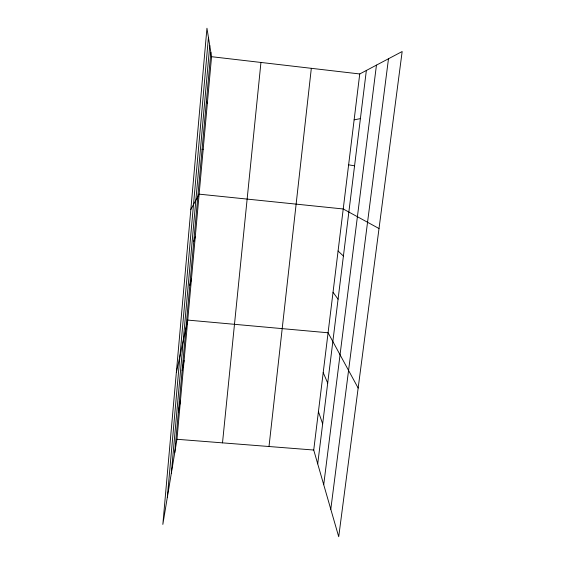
<?xml version="1.0" encoding="UTF-8"?>
<svg xmlns="http://www.w3.org/2000/svg" width="565" height="565" viewBox="0 0 565 565"><rect width="100%" height="100%" fill="white"/><g stroke="black" fill="none" stroke-linecap="round" stroke-linejoin="round"><path stroke-width="0.85" d="M167.325 497.355L208.443 37.452M171.329 473.244L209.749 45.525M174.719 452.791L210.844 52.277M176.965 439.28L211.557 56.698L206.952 28.25L162.84 524.412L176.965 439.28L313.73 450.03L338.71 536.75L402.16 51.528L359.743 73.959L211.557 56.698M222.504 442.861L260.945 62.447M269.004 446.512L311.322 68.323M313.73 450.03L359.743 73.959M317.714 463.844L366.36 70.463M323.717 484.706L376.452 65.123M330.793 509.263L388.487 58.76M178.392 412.104L180.489 400.267M182.135 370.633L184.084 360.541M176.337 372.582L187.742 320.087L328.081 332.778L358.154 388.063M189.833 285.283L191.464 278.884M193.795 241.347L195.264 236.912M190.843 209.474L199.127 194.148L343.23 208.972L379.016 228.535M202.079 149.45L203.195 149.231M354.135 119.844L360.406 118.622M348.626 164.839L354.566 165.806M338.082 251.001L343.407 256.037M333.039 292.26L338.075 299.189M206.416 101.368L207.334 103.423M323.208 372.561L327.7 383.063M318.427 411.638L322.657 423.828"/></g></svg>
